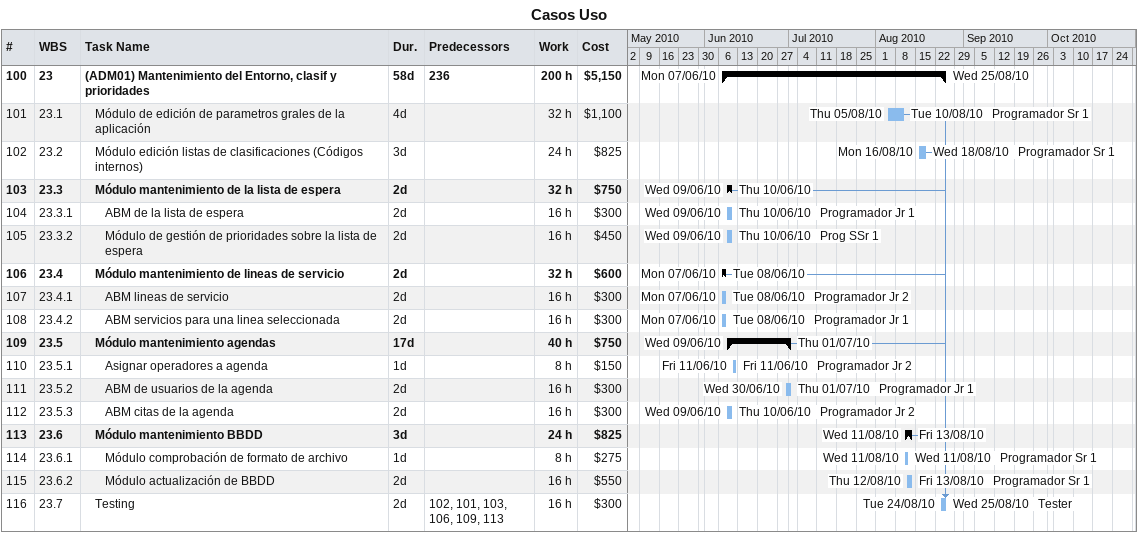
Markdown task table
Casos Uso

| ID | WBS | Task | Duration | Start | Finish | Predecessors | Resources | Work (h) | Cost ($) |
|---|---|---|---|---|---|---|---|---|---|
| 100 | 23 | **(ADM01) Mantenimiento del Entorno, clasif y prioridades** | 58d | 2010-06-07 | 2010-08-25 | 236 |  | 200 | 5150 |
| 101 | 23.1 | Módulo de edición de parametros grales de la aplicación | 4d | 2010-08-05 | 2010-08-10 |  | Programador Sr 1 | 32 | 1100 |
| 102 | 23.2 | Módulo edición listas de clasificaciones (Códigos internos) | 3d | 2010-08-16 | 2010-08-18 |  | Programador Sr 1 | 24 | 825 |
| 103 | 23.3 | **Módulo mantenimiento de la lista de espera** | 2d | 2010-06-09 | 2010-06-10 |  |  | 32 | 750 |
| 104 | 23.3.1 | ABM de la lista de espera | 2d | 2010-06-09 | 2010-06-10 |  | Programador Jr 1 | 16 | 300 |
| 105 | 23.3.2 | Módulo de gestión de prioridades sobre la lista de espera | 2d | 2010-06-09 | 2010-06-10 |  | Prog SSr 1 | 16 | 450 |
| 106 | 23.4 | **Módulo mantenimiento de lineas de servicio** | 2d | 2010-06-07 | 2010-06-08 |  |  | 32 | 600 |
| 107 | 23.4.1 | ABM lineas de servicio | 2d | 2010-06-07 | 2010-06-08 |  | Programador Jr 2 | 16 | 300 |
| 108 | 23.4.2 | ABM servicios para una linea seleccionada | 2d | 2010-06-07 | 2010-06-08 |  | Programador Jr 1 | 16 | 300 |
| 109 | 23.5 | **Módulo mantenimiento agendas** | 17d | 2010-06-09 | 2010-07-01 |  |  | 40 | 750 |
| 110 | 23.5.1 | Asignar operadores a agenda | 1d | 2010-06-11 | 2010-06-11 |  | Programador Jr 2 | 8 | 150 |
| 111 | 23.5.2 | ABM de usuarios de la agenda | 2d | 2010-06-30 | 2010-07-01 |  | Programador Jr 1 | 16 | 300 |
| 112 | 23.5.3 | ABM citas de la agenda | 2d | 2010-06-09 | 2010-06-10 |  | Programador Jr 2 | 16 | 300 |
| 113 | 23.6 | **Módulo mantenimiento BBDD** | 3d | 2010-08-11 | 2010-08-13 |  |  | 24 | 825 |
| 114 | 23.6.1 | Módulo comprobación de formato de archivo | 1d | 2010-08-11 | 2010-08-11 |  | Programador Sr 1 | 8 | 275 |
| 115 | 23.6.2 | Módulo actualización de BBDD | 2d | 2010-08-12 | 2010-08-13 |  | Programador Sr 1 | 16 | 550 |
| 116 | 23.7 | Testing | 2d | 2010-08-24 | 2010-08-25 | 102, 101, 103, 106, 109, 113 | Tester | 16 | 300 |
